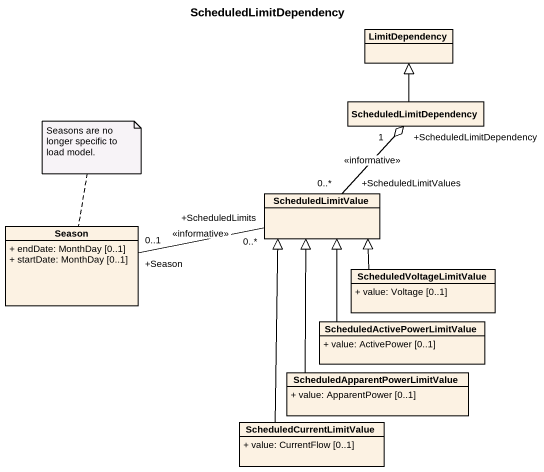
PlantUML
@startuml
title ScheduledLimitDependency
hide circle
hide empty members
skinparam classAttributeIconSize 0
class LimitDependency
class ScheduledLimitDependency
class ScheduledLimitValue
class Season {
  + endDate: MonthDay [0..1]
  + startDate: MonthDay [0..1]
}
class ScheduledVoltageLimitValue {
  + value: Voltage [0..1]
}
class "ScheduledActivePowerLimitValue" as ScheduledActivePowerLimitVal {
  + value: ActivePower [0..1]
}
class "ScheduledApparentPowerLimitValue" as ScheduledApparentPowerLimitV {
  + value: ApparentPower [0..1]
}
class ScheduledCurrentLimitValue {
  + value: CurrentFlow [0..1]
}
ScheduledLimitDependency -up-|> LimitDependency
ScheduledLimitValue "+ScheduledLimitValues\n0..*" -up-o "+ScheduledLimitDependency\n1" ScheduledLimitDependency : <<informative>>
ScheduledLimitValue "+ScheduledLimits\n0..*" -left- "+Season\n0..1" Season : <<informative>>
ScheduledVoltageLimitValue -up-|> ScheduledLimitValue
ScheduledActivePowerLimitVal -up-|> ScheduledLimitValue
ScheduledApparentPowerLimitV -up-|> ScheduledLimitValue
ScheduledCurrentLimitValue -up-|> ScheduledLimitValue
note top of Season : Seasons are no longer specific to load model.
@enduml
